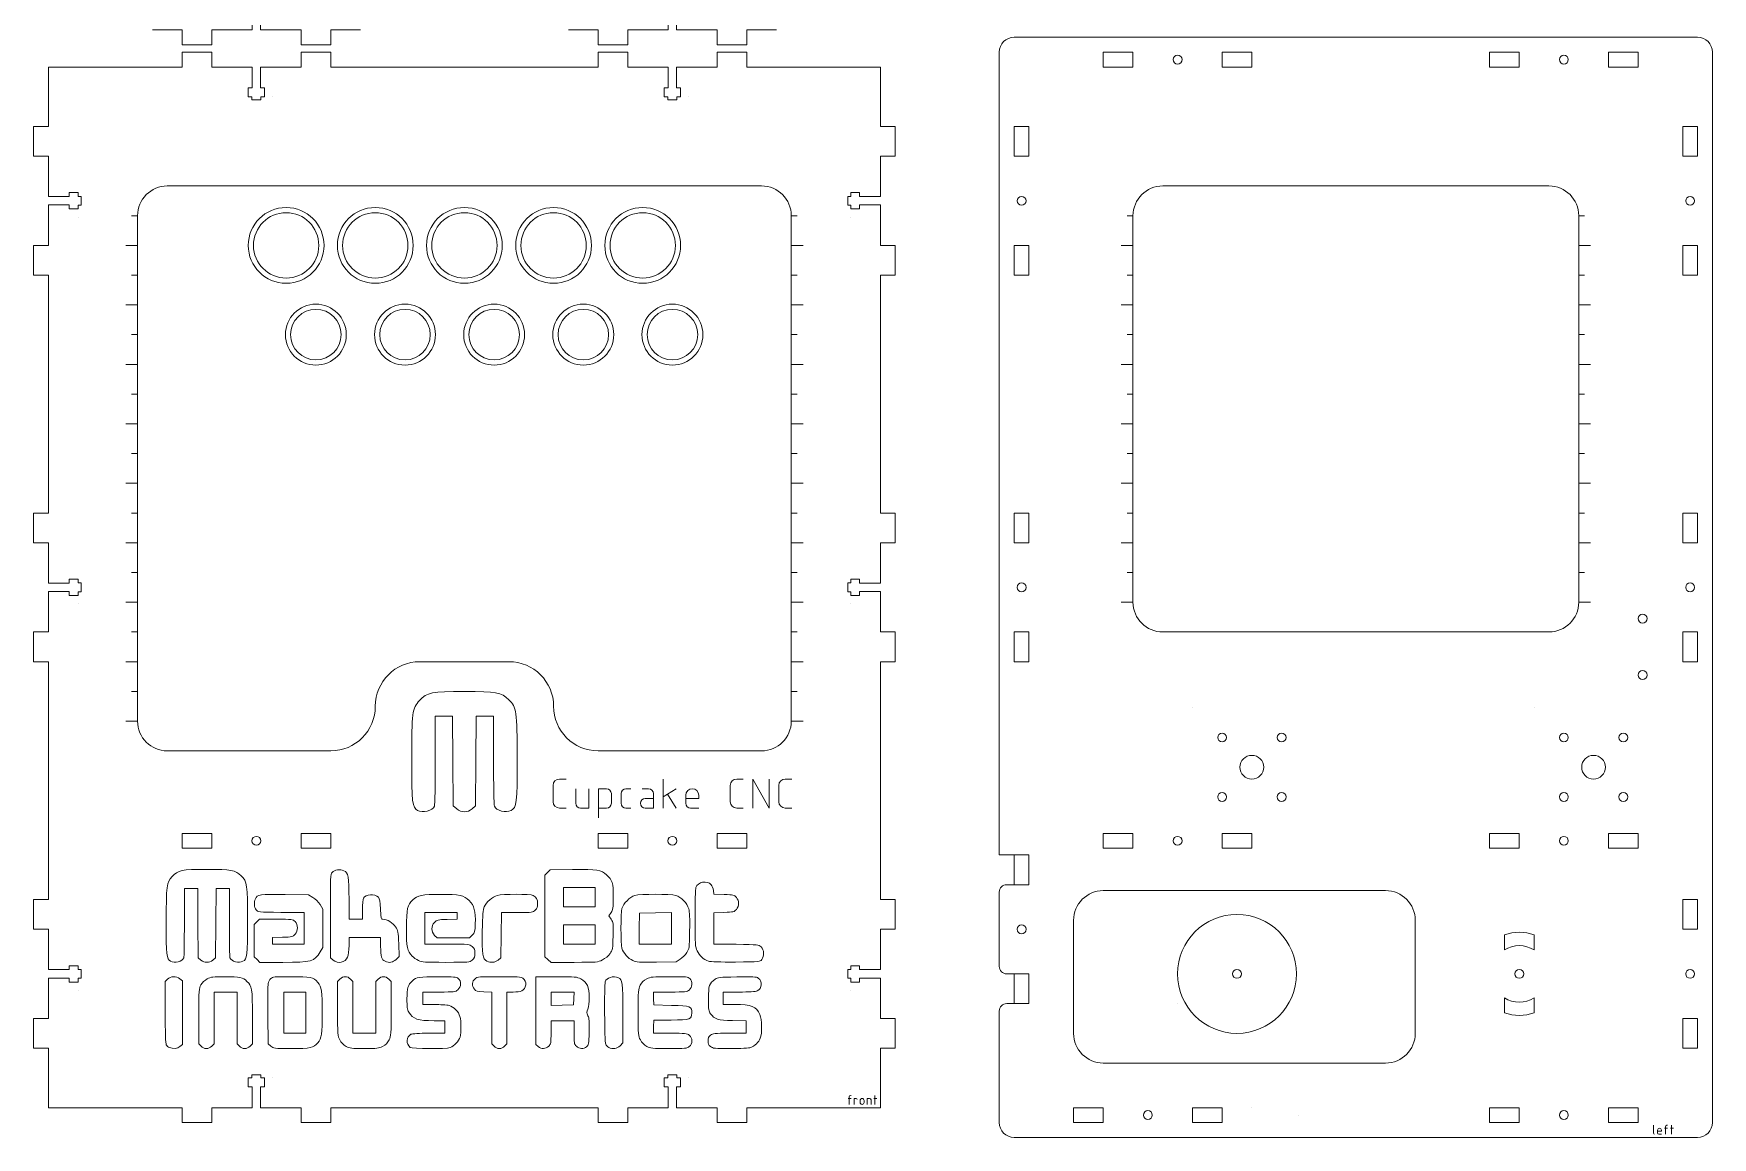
# Model space of a CAD drawing. Header units: millimetres. Extents: x -2445 to -1293, y -1870 to -500.
# Drawn here: x -2145 to -1580, y -1485 to -1114 of the extents above; entities that cross this region are included whole.
import ezdxf

# ---------------------------------------------------------------- set-up
doc = ezdxf.new("R2010")
doc.units = ezdxf.units.MM
doc.layers.get('0').update_dxf_attribs({"linetype": 'CONTINUOUS', "lineweight": 0, "true_color": 0x000000})
doc.layers.add('Drawings', color=4, linetype='CONTINUOUS', lineweight=0, true_color=0x00ffff)

# ---------------------------------------------------------------- blocks, each defined once
blk = doc.blocks.new('slot')
for p, q in [((5, 5), (15, 5)), ((5, 5), (5, 0)), ((5, 0), (15, 0)), ((15, 0), (15, 5)), ((45, 5), (45, 0)), ((45, 5), (55, 5)), ((55, 0), (55, 5)), ((45, 0), (55, 0))]:
    blk.add_line(p, q)
blk.add_circle((30, 2.5), 1.5)
blk = doc.blocks.new('tgrips')
for p, q in [((0, 0), (10, 0)), ((10, 5), (20, 5)), ((10, 0), (10, 5)), ((20, 5), (20, 0)), ((20, 0), (33.58, 0)), ((33.58, 0), (33.58, -7)), ((36.4, -7), (36.4, 0)), ((36.4, 0), (50, 0)), ((50, 5), (60, 5)), ((50, 0), (50, 5)), ((60, 5), (60, 0)), ((60, 0), (70, 0)), ((70, 0), (70, 0)), ((32.25, -7), (32.25, -10)), ((33.58, -7), (32.25, -7)), ((32.25, -10), (33.5, -10)), ((33.5, -10), (33.5, -11)), ((33.5, -11), (36.5, -11)), ((37.75, -7), (36.4, -7)), ((36.5, -10), (37.75, -10)), ((36.5, -11), (36.5, -10)), ((37.75, -7), (37.75, -10)), ((40.5, -10), (40.5, -10))]:
    blk.add_line(p, q)
blk = doc.blocks.new('m8 holes')
blk.add_line((-20, 20), (-20, 20))
for centre, radius in [((-10, 10), 1.5), ((10, 10), 1.5), ((0, 0), 4), ((-10, -10), 1.5), ((10, -10), 1.5)]:
    blk.add_circle(centre, radius)

msp = doc.modelspace()

# ---------------------------------------------------------------- linework, layer by layer
for p, q in [((-1585, -1115), (-1815, -1115)), ((-1820, -1120), (-1820, -1390)), ((-1580, -1480), (-1580, -1120)), ((-2140, -1125), (-2140, -1135)), ((-2105, -1125), (-2140, -1125)), ((-2035, -1125), (-1965, -1125)), ((-1895, -1125), (-1892.75, -1125)), ((-1892.75, -1125), (-1860, -1125)), ((-1860, -1125), (-1860, -1135)), ((-1735, -1125), (-1735, -1125)), ((-2100, -1165), (-1900, -1165)), ((-1765, -1165), (-1635, -1165)), ((-2110, -1345), (-2110, -1175)), ((-1890, -1175), (-1890, -1345)), ((-1775, -1305), (-1775, -1175)), ((-1625, -1175), (-1625, -1305)), ((-2140, -1205), (-2140, -1265)), ((-1860, -1205), (-1860, -1265)), ((-1765, -1315), (-1635, -1315)), ((-2015, -1325), (-1985, -1325)), ((-2140, -1335), (-2140, -1395)), ((-1860, -1335), (-1860, -1335)), ((-1860, -1395), (-1860, -1335)), ((-2030, -1340), (-2030, -1340)), ((-1970, -1340), (-1970, -1340)), ((-2100, -1355), (-2045, -1355)), ((-1955, -1355), (-1900, -1355)), ((-1815, -1390), (-1820, -1390)), ((-1815, -1400), (-1817.5, -1400)), ((-1820, -1402.5), (-1820, -1427.5)), ((-1690, -1402), (-1785, -1402)), ((-1795, -1412), (-1795, -1450)), ((-1680, -1450), (-1680, -1412)), ((-1650, -1416.92), (-1650, -1421.92)), ((-1640, -1416.92), (-1640, -1421.92)), ((-1815, -1430), (-1817.5, -1430)), ((-1815, -1440), (-1817.5, -1440)), ((-1760, -1440), (-1760, -1440)), ((-1650, -1438.08), (-1650, -1443.08)), ((-1640, -1438.08), (-1640, -1443.08)), ((-1820, -1442.5), (-1820, -1480)), ((-1785, -1460), (-1690, -1460)), ((-2140, -1465), (-2140, -1475)), ((-1860, -1465), (-1860, -1475)), ((-2105, -1475), (-2140, -1475)), ((-1965, -1475), (-2035, -1475)), ((-1860, -1475), (-1895, -1475)), ((-1735, -1475), (-1735, -1475)), ((-1719.37, -1477.48), (-1719.37, -1477.48)), ((-1585, -1485), (-1815, -1485))]:
    msp.add_line(p, q)
at = {"lineweight": 5}
for p, q in [((-2006.9, -1343.35), (-2009.81, -1343.35)), ((-2009.81, -1343.35), (-2009.81, -1358.14)), ((-2004, -1343.35), (-2006.9, -1343.35)), ((-2003.88, -1358.42), (-2004, -1343.35)), ((-1996, -1343.35), (-1996.12, -1358.42)), ((-1993.09, -1343.35), (-1996, -1343.35)), ((-1990.19, -1343.35), (-1993.09, -1343.35)), ((-1990.19, -1358.14), (-1990.19, -1343.35)), ((-2003.76, -1373.49), (-2003.88, -1358.42)), ((-1996.12, -1358.42), (-1996.24, -1373.49)), ((-2015.8, -1375.03), (-2015.8, -1375.03)), ((-2002.59, -1374.49), (-2003.76, -1373.49)), ((-1996.24, -1373.49), (-1997.41, -1374.49))]:
    msp.add_line(p, q, dxfattribs=at)
for centre, radius in [((-2060, -1185), 12.75), ((-2060, -1185), 11), ((-2030, -1185), 12.75), ((-2030, -1185), 11), ((-2000, -1185), 12.75), ((-2000, -1185), 11), ((-1970, -1185), 12.75), ((-1970, -1185), 11), ((-1940, -1185), 12.75), ((-1940, -1185), 11), ((-2050, -1215), 10.25), ((-2050, -1215), 8.5), ((-2020, -1215), 10.25), ((-2020, -1215), 8.5), ((-1990, -1215), 10.25), ((-1990, -1215), 8.5), ((-1960, -1215), 10.25), ((-1960, -1215), 8.5), ((-1930, -1215), 10.25), ((-1930, -1215), 8.5), ((-1603.5, -1310.5), 1.5), ((-1603.5, -1329.5), 1.5), ((-1740, -1430), 20), ((-1740, -1430), 1.5), ((-1645, -1430), 1.5)]:
    msp.add_circle(centre, radius)
for centre, radius, start, end in [((-1815, -1120), 5, 90, 180), ((-1585, -1120), 5, 0, 90), ((-2100, -1175), 10, 90, 180), ((-1900, -1175), 10, 0, 90), ((-1765, -1175), 10, 90, 180), ((-1635, -1175), 10, 0, 90), ((-1765, -1305), 10, 180, 270), ((-1635, -1305), 10, 270, 0), ((-2015, -1340), 15, 90, 180), ((-1985, -1340), 15, 0, 90), ((-2045, -1340), 15, 270, 0), ((-1955, -1340), 15, 180, 270), ((-2100, -1345), 10, 180, 270), ((-1900, -1345), 10, 270, 0), ((-1817.5, -1402.5), 2.5, 90, 180), ((-1785, -1412), 10, 90, 180), ((-1690, -1412), 10, 0, 90), ((-1645, -1430), 14, 69.0752, 110.9248), ((-1645, -1430), 9.5, 58.2431, 121.7569), ((-1817.5, -1427.5), 2.5, 180, 270), ((-1817.5, -1442.5), 2.5, 90, 180), ((-1645, -1430), 9.5, 238.2431, 301.7569), ((-1645, -1430), 14, 249.0752, 290.9248), ((-1785, -1450), 10, 180, 270), ((-1690, -1450), 10, 270, 0), ((-1815, -1480), 5, 180, 270), ((-1585, -1480), 5, 270, 0)]:
    msp.add_arc(centre, radius, start, end)
for points in [[(-2017.74, -1358), (-2017.74, -1342.03), (-2017.57, -1340.71), (-2015.14, -1338.07)], [(-2015.14, -1338.07), (-2012.59, -1335.31), (-2011.06, -1335), (-1999.99, -1335)], [(-1999.99, -1335), (-1989.31, -1335), (-1987.63, -1335.31), (-1985.1, -1337.79)], [(-1985.1, -1337.79), (-1982.41, -1340.42), (-1982.25, -1341.5), (-1982.25, -1357.64)], [(-2015.8, -1375.03), (-2017.57, -1374), (-2017.74, -1372.51), (-2017.74, -1358)], [(-2009.81, -1358.14), (-2009.81, -1366.27), (-2009.93, -1373.23), (-2010.07, -1373.6)], [(-1989.93, -1373.6), (-1990.07, -1373.23), (-1990.19, -1366.27), (-1990.19, -1358.14)], [(-1982.25, -1357.64), (-1982.25, -1372.66), (-1982.42, -1374.05), (-1984.28, -1375.05)], [(-2010.07, -1373.6), (-2010.66, -1375.14), (-2014.12, -1376), (-2015.8, -1375.03)], [(-1997.41, -1374.49), (-1998.96, -1375.82), (-2001.04, -1375.82), (-2002.59, -1374.49)], [(-1984.28, -1375.05), (-1986.03, -1375.99), (-1989.34, -1375.14), (-1989.93, -1373.6)]]:
    msp.add_open_spline(points, degree=3, dxfattribs=at)
at = {"layer": 'Drawings'}
for p, q in [((-2110, -1175), (-2112, -1175)), ((-1888, -1175), (-1890, -1175)), ((-1775, -1175), (-1777, -1175)), ((-1623, -1175), (-1625, -1175)), ((-2110, -1185), (-2114, -1185)), ((-1886, -1185), (-1890, -1185)), ((-1775, -1185), (-1779, -1185)), ((-1621, -1185), (-1625, -1185)), ((-2110, -1195), (-2112, -1195)), ((-1888, -1195), (-1890, -1195)), ((-1775, -1195), (-1777, -1195)), ((-1623, -1195), (-1625, -1195)), ((-2110, -1205), (-2114, -1205)), ((-1886, -1205), (-1890, -1205)), ((-1775, -1205), (-1779, -1205)), ((-1621, -1205), (-1625, -1205)), ((-2110, -1215), (-2112, -1215)), ((-1888, -1215), (-1890, -1215)), ((-1775, -1215), (-1777, -1215)), ((-1623, -1215), (-1625, -1215)), ((-2110, -1225), (-2114, -1225)), ((-1886, -1225), (-1890, -1225)), ((-1775, -1225), (-1779, -1225)), ((-1621, -1225), (-1625, -1225)), ((-2110, -1235), (-2112, -1235)), ((-1888, -1235), (-1890, -1235)), ((-1775, -1235), (-1777, -1235)), ((-1623, -1235), (-1625, -1235)), ((-2110, -1245), (-2114, -1245)), ((-1886, -1245), (-1890, -1245)), ((-1775, -1245), (-1779, -1245)), ((-1621, -1245), (-1625, -1245)), ((-2110, -1255), (-2112, -1255)), ((-1888, -1255), (-1890, -1255)), ((-1775, -1255), (-1777, -1255)), ((-1623, -1255), (-1625, -1255)), ((-2110, -1265), (-2114, -1265)), ((-1886, -1265), (-1890, -1265)), ((-1775, -1265), (-1779, -1265)), ((-1621, -1265), (-1625, -1265)), ((-2110, -1275), (-2112, -1275)), ((-1888, -1275), (-1890, -1275)), ((-1775, -1275), (-1777, -1275)), ((-1623, -1275), (-1625, -1275)), ((-2110, -1285), (-2114, -1285)), ((-1886, -1285), (-1890, -1285)), ((-1775, -1285), (-1779, -1285)), ((-1621, -1285), (-1625, -1285)), ((-2110, -1295), (-2112, -1295)), ((-1888, -1295), (-1890, -1295)), ((-1775, -1295), (-1777, -1295)), ((-1623, -1295), (-1625, -1295)), ((-2110, -1305), (-2114, -1305)), ((-1886, -1305), (-1890, -1305)), ((-1775, -1305), (-1779, -1305)), ((-1621, -1305), (-1625, -1305)), ((-2110, -1315), (-2112, -1315)), ((-1888, -1315), (-1890, -1315)), ((-2110, -1325), (-2114, -1325)), ((-1886, -1325), (-1890, -1325)), ((-2110, -1335), (-2112, -1335)), ((-1888, -1335), (-1890, -1335)), ((-2110, -1345), (-2114, -1345)), ((-1886, -1345), (-1890, -1345)), ((-1870.84, -1471.91), (-1869.84, -1471.91)), ((-1870.5, -1473.91), (-1870.5, -1471.41)), ((-1870, -1470.91), (-1869.84, -1470.91)), ((-1868.84, -1473.91), (-1868.84, -1471.91)), ((-1868.84, -1471.91), (-1868.17, -1471.91)), ((-1866.84, -1472.57), (-1866.84, -1473.24)), ((-1865.5, -1473.24), (-1865.5, -1472.57)), ((-1864.5, -1473.91), (-1864.5, -1471.91)), ((-1864.5, -1471.91), (-1863.67, -1471.91)), ((-1863.17, -1472.41), (-1863.17, -1473.91)), ((-1862.17, -1471.91), (-1861.17, -1471.91)), ((-1861.84, -1470.91), (-1861.84, -1473.91)), ((-1599.81, -1480.91), (-1599.81, -1483.58)), ((-1598.48, -1482.58), (-1598.48, -1483.41)), ((-1598.48, -1482.91), (-1597.15, -1482.91)), ((-1597.98, -1483.91), (-1597.15, -1483.91)), ((-1597.15, -1482.91), (-1597.15, -1482.58)), ((-1596.15, -1481.91), (-1595.15, -1481.91)), ((-1595.81, -1483.91), (-1595.81, -1481.41)), ((-1595.31, -1480.91), (-1595.15, -1480.91)), ((-1594.15, -1481.91), (-1593.15, -1481.91)), ((-1593.81, -1480.91), (-1593.81, -1483.91))]:
    msp.add_line(p, q, dxfattribs=at)
at = {"layer": 'Drawings', "color": 4, "true_color": 0x00ffff}
for p, q in [((-1970.15, -1366.64), (-1970.15, -1372.09)), ((-1965.8, -1364.47), (-1967.98, -1364.47)), ((-1933.13, -1364.47), (-1933.13, -1374.27)), ((-1910.54, -1366.64), (-1910.54, -1372.09)), ((-1906.18, -1364.47), (-1908.36, -1364.47)), ((-1902.91, -1374.27), (-1902.91, -1364.47)), ((-1902.91, -1364.47), (-1897.47, -1374.27)), ((-1897.47, -1374.27), (-1897.47, -1364.47)), ((-1894.2, -1366.64), (-1894.2, -1372.09)), ((-1889.85, -1364.47), (-1892.03, -1364.47)), ((-1962.53, -1367.73), (-1962.53, -1372.63)), ((-1958.18, -1374.27), (-1958.18, -1367.73)), ((-1952.19, -1367.73), (-1954.91, -1367.73)), ((-1954.91, -1367.73), (-1954.91, -1377.53)), ((-1950.55, -1372.63), (-1950.55, -1369.37)), ((-1947.29, -1369.37), (-1947.29, -1372.63)), ((-1944.02, -1367.73), (-1945.65, -1367.73)), ((-1940.21, -1367.73), (-1938.03, -1367.73)), ((-1939.12, -1371), (-1936.4, -1371)), ((-1936.4, -1369.37), (-1936.4, -1374.27)), ((-1933.13, -1370.46), (-1928.78, -1367.73)), ((-1931.69, -1369.56), (-1928.78, -1374.27)), ((-1925.51, -1369.91), (-1925.51, -1372.63)), ((-1925.51, -1371), (-1921.15, -1371)), ((-1921.15, -1371), (-1921.15, -1369.91)), ((-1967.98, -1374.27), (-1965.8, -1374.27)), ((-1960.9, -1374.27), (-1958.18, -1374.27)), ((-1954.91, -1374.27), (-1952.19, -1374.27)), ((-1945.65, -1374.27), (-1944.02, -1374.27)), ((-1936.4, -1374.27), (-1939.12, -1374.27)), ((-1923.88, -1374.27), (-1921.15, -1374.27)), ((-1908.36, -1374.27), (-1906.18, -1374.27)), ((-1892.03, -1374.27), (-1889.85, -1374.27))]:
    msp.add_line(p, q, dxfattribs=at)
at = {"layer": 'Drawings', "color": 4, "lineweight": 5, "true_color": 0x00ffff}
for p, q in [((-1972.06, -1395.93), (-1971.17, -1395.03)), ((-1971.17, -1395.03), (-1963.62, -1394.94)), ((-1972.95, -1396.82), (-1972.06, -1395.93)), ((-1972.95, -1410.53), (-1972.95, -1396.82)), ((-1961.35, -1400.99), (-1966.67, -1400.99)), ((-1966.67, -1400.99), (-1966.67, -1404.21)), ((-1956.04, -1400.99), (-1961.35, -1400.99)), ((-1956.04, -1404.21), (-1956.04, -1400.99)), ((-2092, -1401.32), (-2094.25, -1401.32)), ((-2094.25, -1401.32), (-2094.25, -1412.73)), ((-2089.76, -1401.32), (-2092, -1401.32)), ((-2089.67, -1412.94), (-2089.76, -1401.32)), ((-2083.59, -1401.32), (-2083.68, -1412.94)), ((-2081.35, -1401.32), (-2083.59, -1401.32)), ((-2079.1, -1401.32), (-2081.35, -1401.32)), ((-2079.1, -1412.73), (-2079.1, -1401.32)), ((-2060.38, -1403.31), (-2052.53, -1403.41)), ((-2052.53, -1403.41), (-2051, -1404.3)), ((-2048.59, -1406.72), (-2047.69, -1408.24)), ((-2038.84, -1404.94), (-2038.83, -1411.62)), ((-1966.67, -1404.21), (-1966.67, -1407.44)), ((-1956.04, -1407.44), (-1956.04, -1404.21)), ((-1956.04, -1404.21), (-1956.04, -1404.21)), ((-1916.18, -1401.91), (-1916.01, -1403.19)), ((-1916.01, -1403.19), (-1912.64, -1403.3)), ((-2069.86, -1412.53), (-2069, -1411.62)), ((-2069, -1411.62), (-2063.4, -1411.62)), ((-2053.98, -1409.4), (-2061.74, -1409.31)), ((-2053.98, -1414.7), (-2053.98, -1409.4)), ((-2047.69, -1408.24), (-2047.69, -1414.69)), ((-2045.12, -1424.57), (-2045.12, -1410.56)), ((-2038.83, -1411.62), (-2036.58, -1411.62)), ((-2036.58, -1411.62), (-2034.32, -1411.62)), ((-2034.32, -1411.62), (-2034.32, -1408.38)), ((-2007.91, -1409.37), (-2013.38, -1409.37)), ((-2013.38, -1409.37), (-2013.38, -1414.69)), ((-2002.43, -1409.37), (-2007.91, -1409.37)), ((-2005.81, -1411.68), (-2002.43, -1411.57)), ((-2002.43, -1410.47), (-2002.43, -1409.37)), ((-2002.43, -1411.57), (-2002.43, -1410.47)), ((-1987.58, -1409.37), (-1987.67, -1416.97)), ((-1982.26, -1409.37), (-1987.58, -1409.37)), ((-1972.95, -1424.24), (-1972.95, -1410.53)), ((-1966.67, -1407.44), (-1961.35, -1407.44)), ((-1961.35, -1407.44), (-1956.04, -1407.44)), ((-1950.65, -1409.4), (-1951.39, -1410.5)), ((-1951.39, -1410.5), (-1950.63, -1411.62)), ((-1941.06, -1409.53), (-1941.14, -1414.77)), ((-1935.66, -1409.44), (-1941.06, -1409.53)), ((-1930.26, -1409.35), (-1935.66, -1409.44)), ((-1930.26, -1414.68), (-1930.26, -1409.35)), ((-1912.68, -1409.32), (-1916.09, -1409.43)), ((-1916.09, -1409.43), (-1916.09, -1414.7)), ((-2089.58, -1424.57), (-2089.67, -1412.94)), ((-2083.68, -1412.94), (-2083.78, -1424.57)), ((-2070.73, -1413.43), (-2069.86, -1412.53)), ((-2070.73, -1418.84), (-2070.73, -1413.43)), ((-2061.2, -1417.69), (-2064.61, -1417.8)), ((-2064.61, -1417.8), (-2064.61, -1418.9)), ((-2053.98, -1420), (-2053.98, -1414.7)), ((-2047.69, -1414.69), (-2047.69, -1421.13)), ((-2033.52, -1417.75), (-2038.83, -1417.75)), ((-2038.83, -1417.75), (-2038.83, -1420.49)), ((-2028.2, -1417.75), (-2033.52, -1417.75)), ((-2028.2, -1420.79), (-2028.2, -1417.75)), ((-2013.38, -1414.69), (-2013.38, -1420)), ((-2009.18, -1417.91), (-2010.03, -1417.05)), ((-2003.72, -1417.91), (-2009.18, -1417.91)), ((-1998.26, -1417.91), (-2003.72, -1417.91)), ((-1997.36, -1417.01), (-1998.26, -1417.91)), ((-1987.67, -1416.97), (-1987.77, -1424.57)), ((-1961.35, -1413.56), (-1966.67, -1413.56)), ((-1966.67, -1413.56), (-1966.67, -1416.78)), ((-1966.67, -1416.78), (-1966.67, -1420)), ((-1956.04, -1413.56), (-1961.35, -1413.56)), ((-1956.04, -1416.78), (-1956.04, -1413.56)), ((-1956.04, -1420), (-1956.04, -1416.78)), ((-1956.04, -1416.78), (-1956.04, -1416.78)), ((-1941.14, -1414.77), (-1941.23, -1420)), ((-1930.26, -1420), (-1930.26, -1414.68)), ((-1930.26, -1414.68), (-1930.26, -1414.68)), ((-1916.09, -1414.7), (-1916.09, -1419.97)), ((-2070.73, -1424.24), (-2070.73, -1418.84)), ((-2064.61, -1418.9), (-2064.61, -1420)), ((-2064.61, -1420), (-2059.29, -1420)), ((-2059.29, -1420), (-2053.98, -1420)), ((-2047.69, -1421.13), (-2048.58, -1422.64)), ((-2022.13, -1419.89), (-2022.02, -1424.18)), ((-2013.38, -1420), (-2005.83, -1420)), ((-1966.67, -1420), (-1961.35, -1420)), ((-1961.35, -1420), (-1956.04, -1420)), ((-1941.23, -1420), (-1935.75, -1420)), ((-1935.75, -1420), (-1930.26, -1420)), ((-1916.09, -1419.97), (-1908.54, -1420.06)), ((-2098.87, -1425.76), (-2098.87, -1425.76)), ((-2088.67, -1425.34), (-2089.58, -1424.57)), ((-2083.78, -1424.57), (-2084.68, -1425.34)), ((-2069.79, -1425.18), (-2070.73, -1424.24)), ((-2068.85, -1426.12), (-2069.79, -1425.18)), ((-2069.79, -1425.18), (-2069.79, -1425.18)), ((-2061.14, -1426.12), (-2068.85, -1426.12)), ((-2044.21, -1425.34), (-2045.12, -1424.57)), ((-2044.21, -1425.34), (-2044.21, -1425.34)), ((-2022.02, -1424.18), (-2022.99, -1425.15)), ((-2015.48, -1425.51), (-2015.48, -1425.51)), ((-1992.44, -1425.71), (-1992.44, -1425.71)), ((-1987.77, -1424.57), (-1988.67, -1425.35)), ((-1971.9, -1425.18), (-1972.95, -1424.24)), ((-1970.85, -1426.12), (-1971.9, -1425.18)), ((-1971.9, -1425.18), (-1971.9, -1425.18)), ((-1963.02, -1426.12), (-1970.85, -1426.12)), ((-1943.31, -1425.53), (-1943.31, -1425.53)), ((-1928.76, -1425.96), (-1935.39, -1426.05)), ((-1927.42, -1425.07), (-1928.76, -1425.96)), ((-1917.86, -1425.74), (-1917.86, -1425.74)), ((-2100.69, -1432.54), (-2099.9, -1431.75)), ((-2100.69, -1442.88), (-2100.69, -1432.54)), ((-2095.74, -1431.62), (-2094.89, -1432.29)), ((-2094.89, -1432.29), (-2094.89, -1443.04)), ((-2042.7, -1432.54), (-2041.91, -1431.75)), ((-2042.7, -1441.68), (-2042.7, -1432.54)), ((-2038.34, -1431.75), (-2037.55, -1432.54)), ((-2037.55, -1432.54), (-2037.55, -1441.25)), ((-2029.81, -1432.54), (-2029.02, -1431.75)), ((-2029.81, -1441.25), (-2029.81, -1432.54)), ((-2025.45, -1431.75), (-2024.66, -1432.54)), ((-2024.66, -1432.54), (-2024.66, -1441.66)), ((-1976.01, -1442.37), (-1976.01, -1430.95)), ((-1976.01, -1430.95), (-1969.14, -1430.95)), ((-2080.39, -1436.11), (-2084.26, -1436.11)), ((-2084.26, -1436.11), (-2084.26, -1444.82)), ((-2076.53, -1436.11), (-2080.39, -1436.11)), ((-2076.53, -1444.82), (-2076.53, -1436.11)), ((-2057.04, -1436.11), (-2060.74, -1436.11)), ((-2060.74, -1436.11), (-2060.74, -1443.04)), ((-2053.33, -1436.11), (-2057.04, -1436.11)), ((-2053.33, -1443.04), (-2053.33, -1436.11)), ((-2008.57, -1436.11), (-2014.03, -1436.11)), ((-2014.03, -1436.11), (-2014.03, -1438.2)), ((-2014.03, -1438.2), (-2014.03, -1440.3)), ((-2014.03, -1440.3), (-2010.24, -1440.3)), ((-1990.83, -1436.18), (-1993.44, -1436.06)), ((-1990.83, -1444.86), (-1990.83, -1436.18)), ((-1983.6, -1436.11), (-1985.68, -1436.11)), ((-1985.68, -1436.11), (-1985.68, -1444.82)), ((-1966.98, -1436.11), (-1970.86, -1436.11)), ((-1970.86, -1436.11), (-1970.86, -1438.37)), ((-1970.86, -1438.37), (-1970.86, -1440.64)), ((-1970.86, -1440.64), (-1967.07, -1440.55)), ((-1967.07, -1440.55), (-1963.29, -1440.46)), ((-1963.1, -1436.11), (-1966.98, -1436.11)), ((-1963.29, -1440.46), (-1963.19, -1438.28)), ((-1963.19, -1438.28), (-1963.1, -1436.11)), ((-1963.19, -1438.28), (-1963.19, -1438.28)), ((-1930.8, -1436.11), (-1936.41, -1436.11)), ((-1936.41, -1436.11), (-1936.32, -1438.28)), ((-1936.32, -1438.28), (-1936.22, -1440.46)), ((-1936.22, -1440.46), (-1930.32, -1440.62)), ((-1907.57, -1436.11), (-1912.87, -1436.11)), ((-1912.87, -1436.11), (-1912.87, -1438.2)), ((-1912.87, -1438.2), (-1912.87, -1440.3)), ((-1912.87, -1440.3), (-1908.92, -1440.31)), ((-2094.89, -1443.04), (-2094.89, -1453.78)), ((-2089.41, -1453.54), (-2089.41, -1444.26)), ((-2084.26, -1444.82), (-2084.26, -1453.54)), ((-2076.53, -1453.54), (-2076.53, -1444.82)), ((-2071.37, -1444.49), (-2071.37, -1453.54)), ((-2066.06, -1453.56), (-2066.16, -1443.95)), ((-2060.74, -1443.04), (-2060.74, -1449.96)), ((-2053.33, -1449.96), (-2053.33, -1443.04)), ((-2053.33, -1443.04), (-2053.33, -1443.04)), ((-2037.55, -1441.25), (-2037.55, -1449.96)), ((-2029.81, -1449.96), (-2029.81, -1441.25)), ((-2006.62, -1445.77), (-2010.24, -1445.77)), ((-2006.62, -1447.87), (-2006.62, -1445.77)), ((-1990.83, -1453.54), (-1990.83, -1444.86)), ((-1985.68, -1444.82), (-1985.68, -1453.54)), ((-1976.01, -1453.78), (-1976.01, -1442.37)), ((-1966.99, -1445.77), (-1970.86, -1445.77)), ((-1970.86, -1445.77), (-1970.86, -1449.65)), ((-1963.12, -1445.77), (-1966.99, -1445.77)), ((-1963.12, -1449.65), (-1963.12, -1445.77)), ((-1946.69, -1443.24), (-1946.69, -1453.23)), ((-1936.22, -1445.61), (-1936.32, -1447.79)), ((-1930.44, -1445.53), (-1936.22, -1445.61)), ((-1905.13, -1445.85), (-1909.73, -1445.73)), ((-1905.13, -1447.9), (-1905.13, -1445.85)), ((-2060.74, -1449.96), (-2057.04, -1449.96)), ((-2057.04, -1449.96), (-2053.33, -1449.96)), ((-2037.55, -1449.96), (-2033.68, -1449.96)), ((-2033.68, -1449.96), (-2029.81, -1449.96)), ((-2011.92, -1449.96), (-2006.62, -1449.96)), ((-2006.62, -1449.96), (-2006.62, -1447.87)), ((-1936.32, -1447.79), (-1936.41, -1449.96)), ((-1936.41, -1449.96), (-1930.8, -1449.96)), ((-1910.73, -1449.96), (-1905.13, -1449.96)), ((-1905.13, -1449.96), (-1905.13, -1447.9)), ((-2099.3, -1454.79), (-2099.3, -1454.79)), ((-2094.89, -1453.78), (-2095.74, -1454.45)), ((-2088.62, -1454.33), (-2089.41, -1453.54)), ((-2088.62, -1454.33), (-2088.62, -1454.33)), ((-2084.26, -1453.54), (-2085.05, -1454.33)), ((-2075.74, -1454.33), (-2076.53, -1453.54)), ((-2071.37, -1453.54), (-2072.16, -1454.33)), ((-2065.15, -1454.34), (-2066.06, -1453.56)), ((-2065.15, -1454.34), (-2065.15, -1454.34)), ((-2039.81, -1454.38), (-2039.81, -1454.38)), ((-2018.3, -1454.71), (-2018.3, -1454.71)), ((-1990.04, -1454.33), (-1990.83, -1453.54)), ((-1990.04, -1454.33), (-1990.04, -1454.33)), ((-1985.68, -1453.54), (-1986.47, -1454.33)), ((-1975.16, -1454.45), (-1976.01, -1453.78)), ((-1975.16, -1454.45), (-1975.16, -1454.45)), ((-1951.41, -1454.74), (-1951.41, -1454.74)), ((-1946.69, -1453.23), (-1947.64, -1454.18)), ((-1938.65, -1454.38), (-1938.65, -1454.38)), ((-1917.17, -1454.45), (-1917.17, -1454.45))]:
    msp.add_line(p, q, dxfattribs=at)
at = {"layer": 'Drawings', "color": 4, "true_color": 0x00ffff}
for centre, radius, start, end in [((-1967.98, -1366.64), 2.18, 90, 180), ((-1908.36, -1366.64), 2.18, 90, 180), ((-1892.03, -1366.64), 2.18, 90, 180), ((-1967.98, -1372.09), 2.18, 180, 270), ((-1960.9, -1372.63), 1.63, 180, 270), ((-1952.19, -1369.37), 1.63, 0, 90), ((-1952.19, -1372.63), 1.63, 270, 0), ((-1945.65, -1369.37), 1.63, 90, 180), ((-1945.65, -1372.63), 1.63, 180, 270), ((-1939.12, -1372.63), 1.63, 90, 270), ((-1938.03, -1369.37), 1.63, 0, 90), ((-1923.33, -1369.91), 2.18, 0, 180), ((-1923.88, -1372.63), 1.63, 180, 270), ((-1908.36, -1372.09), 2.18, 180, 270), ((-1892.03, -1372.09), 2.18, 180, 270)]:
    msp.add_arc(centre, radius, start, end, dxfattribs=at)
at = {"layer": 'Drawings'}
for centre, radius, start, end in [((-1870, -1471.41), 0.5, 90, 180), ((-1868.17, -1472.24), 0.333, 0, 90), ((-1866.17, -1472.57), 0.667, 0, 180), ((-1866.17, -1473.24), 0.667, 180, 0), ((-1863.67, -1472.41), 0.5, 0, 90), ((-1599.48, -1483.58), 0.333, 180, 270), ((-1597.81, -1482.58), 0.667, 0, 180), ((-1597.98, -1483.41), 0.5, 180, 270), ((-1595.31, -1481.41), 0.5, 90, 180)]:
    msp.add_arc(centre, radius, start, end, dxfattribs=at)
at = {"layer": 'Drawings', "color": 4, "lineweight": 5, "true_color": 0x00ffff}
for points in [[(-2098.36, -1397.24), (-2096.39, -1395.11), (-2095.21, -1394.87), (-2086.67, -1394.87)], [(-2086.67, -1394.87), (-2078.43, -1394.87), (-2077.13, -1395.11), (-2075.18, -1397.02)], [(-2044.51, -1395.88), (-2043.65, -1394.93), (-2041.91, -1394.67), (-2040.59, -1395.3)], [(-2040.59, -1395.3), (-2039.05, -1396.03), (-2038.84, -1397.2), (-2038.84, -1404.94)], [(-1963.62, -1394.94), (-1955.13, -1394.83), (-1954.04, -1394.99), (-1952.19, -1396.67)], [(-2100.37, -1412.62), (-2100.37, -1400.3), (-2100.23, -1399.28), (-2098.36, -1397.24)], [(-2075.18, -1397.02), (-2073.1, -1399.05), (-2072.98, -1399.89), (-2072.98, -1412.34)], [(-2045.12, -1410.56), (-2045.12, -1397.28), (-2045.08, -1396.52), (-2044.51, -1395.88)], [(-1952.19, -1396.67), (-1950.19, -1398.47), (-1949.92, -1399.38), (-1949.92, -1404.14)], [(-1922.37, -1411.3), (-1922.37, -1406.08), (-1922.26, -1401.4), (-1922.12, -1400.9)], [(-1922.12, -1400.9), (-1921.61, -1399.08), (-1918.27, -1398.5), (-1916.91, -1400.01)], [(-1916.91, -1400.01), (-1916.61, -1400.34), (-1916.28, -1401.2), (-1916.18, -1401.91)], [(-2070.11, -1408.45), (-2070.8, -1407.6), (-2070.91, -1405.94), (-2070.36, -1404.73)], [(-2070.36, -1404.73), (-2069.72, -1403.33), (-2068.81, -1403.2), (-2060.38, -1403.31)], [(-2051, -1404.3), (-2050.02, -1404.88), (-2049.17, -1405.73), (-2048.59, -1406.72)], [(-2034.32, -1408.38), (-2034.32, -1406.6), (-2034.18, -1404.88), (-2034.01, -1404.56)], [(-2034.01, -1404.56), (-2033.24, -1403.11), (-2030.18, -1402.92), (-2028.97, -1404.25)], [(-2028.97, -1404.25), (-2028.48, -1404.8), (-2028.34, -1405.55), (-2028.25, -1408.27)], [(-2019.5, -1414.61), (-2019.49, -1407.94), (-2019.25, -1406.88), (-2017.37, -1405.11)], [(-2017.37, -1405.11), (-2015.71, -1403.56), (-2014.18, -1403.25), (-2008.17, -1403.25)], [(-2008.17, -1403.25), (-2001.52, -1403.25), (-2000.19, -1403.53), (-1998.37, -1405.36)], [(-1998.37, -1405.36), (-1996.69, -1407.04), (-1996.19, -1408.96), (-1996.35, -1413.15)], [(-1993.36, -1407.44), (-1992.69, -1405.93), (-1990.52, -1404.02), (-1989, -1403.59)], [(-1989, -1403.59), (-1987.3, -1403.12), (-1977.78, -1403.14), (-1976.88, -1403.62)], [(-1976.88, -1403.62), (-1975.77, -1404.21), (-1975.39, -1404.91), (-1975.38, -1406.4)], [(-1975.38, -1406.4), (-1975.37, -1407.45), (-1975.56, -1407.98), (-1976.16, -1408.58)], [(-1949.92, -1404.14), (-1949.92, -1407.96), (-1949.98, -1408.41), (-1950.65, -1409.4)], [(-1946.99, -1407.97), (-1946.54, -1406.34), (-1944.33, -1404.15), (-1942.63, -1403.64)], [(-1942.63, -1403.64), (-1940.85, -1403.11), (-1930.64, -1403.11), (-1928.85, -1403.64)], [(-1928.85, -1403.64), (-1927.04, -1404.18), (-1925.02, -1406.27), (-1924.5, -1408.12)], [(-1912.64, -1403.3), (-1909.4, -1403.4), (-1909.23, -1403.45), (-1908.49, -1404.31)], [(-1908.49, -1404.31), (-1908, -1404.88), (-1907.71, -1405.62), (-1907.71, -1406.31)], [(-1907.71, -1406.31), (-1907.71, -1407), (-1908, -1407.73), (-1908.49, -1408.3)], [(-2072.98, -1412.34), (-2072.98, -1423.93), (-2073.11, -1425), (-2074.55, -1425.77)], [(-2061.74, -1409.31), (-2069.45, -1409.21), (-2069.5, -1409.2), (-2070.11, -1408.45)], [(-2063.4, -1411.62), (-2057.9, -1411.62), (-2057.8, -1411.64), (-2057.02, -1412.42)], [(-2057.02, -1412.42), (-2055.94, -1413.5), (-2055.94, -1415.43), (-2057.01, -1416.68)], [(-2028.25, -1408.27), (-2028.15, -1411.46), (-2028.11, -1411.62), (-2027.45, -1411.63)], [(-2027.45, -1411.63), (-2026.05, -1411.65), (-2024.07, -1412.84), (-2023.15, -1414.23)], [(-2010.07, -1412.67), (-2009.23, -1411.84), (-2008.99, -1411.78), (-2005.81, -1411.68)], [(-1993.98, -1415.65), (-1993.89, -1410.14), (-1993.75, -1408.31), (-1993.36, -1407.44)], [(-1976.16, -1408.58), (-1976.93, -1409.35), (-1977.05, -1409.37), (-1982.26, -1409.37)], [(-1950.63, -1411.62), (-1949.91, -1412.7), (-1949.88, -1412.96), (-1949.97, -1417.29)], [(-1947, -1421.38), (-1947.44, -1419.79), (-1947.43, -1409.57), (-1946.99, -1407.97)], [(-1924.5, -1408.12), (-1924.21, -1409.13), (-1924.12, -1411.4), (-1924.2, -1415.54)], [(-1921.68, -1422.29), (-1922.34, -1420.88), (-1922.37, -1420.32), (-1922.37, -1411.3)], [(-1908.49, -1408.3), (-1909.23, -1409.17), (-1909.4, -1409.21), (-1912.68, -1409.32)], [(-2098.87, -1425.76), (-2100.24, -1424.96), (-2100.37, -1423.81), (-2100.37, -1412.62)], [(-2094.25, -1412.73), (-2094.25, -1419), (-2094.34, -1424.37), (-2094.45, -1424.66)], [(-2078.9, -1424.66), (-2079.01, -1424.37), (-2079.1, -1419), (-2079.1, -1412.73)], [(-2057.01, -1416.68), (-2057.75, -1417.55), (-2057.92, -1417.59), (-2061.2, -1417.69)], [(-2023.15, -1414.23), (-2022.29, -1415.53), (-2022.24, -1415.82), (-2022.13, -1419.89)], [(-2017.63, -1423.99), (-2019.31, -1422.21), (-2019.5, -1421.2), (-2019.5, -1414.61)], [(-2010.03, -1417.05), (-2011.26, -1415.83), (-2011.28, -1413.88), (-2010.07, -1412.67)], [(-1996.35, -1413.15), (-1996.46, -1415.89), (-1996.54, -1416.19), (-1997.36, -1417.01)], [(-1992.44, -1425.71), (-1993.88, -1424.98), (-1994.11, -1423.48), (-1993.98, -1415.65)], [(-1949.97, -1417.29), (-1950.07, -1421.68), (-1950.11, -1421.87), (-1951, -1423.16)], [(-1924.2, -1415.54), (-1924.3, -1421.43), (-1924.31, -1421.52), (-1925.19, -1422.84)], [(-2048.58, -1422.64), (-2050.45, -1425.82), (-2051.53, -1426.12), (-2061.14, -1426.12)], [(-2038.83, -1420.49), (-2038.83, -1422.17), (-2039.02, -1423.68), (-2039.3, -1424.36)], [(-2026.7, -1425.76), (-2027.88, -1425.23), (-2028.2, -1424.15), (-2028.2, -1420.79)], [(-2005.83, -1420), (-1998.31, -1420), (-1998.27, -1420), (-1997.37, -1420.78)], [(-1997.37, -1420.78), (-1996.62, -1421.42), (-1996.47, -1421.81), (-1996.47, -1423.06)], [(-1996.47, -1423.06), (-1996.47, -1424.31), (-1996.62, -1424.7), (-1997.37, -1425.34)], [(-1951, -1423.16), (-1951.57, -1423.99), (-1952.54, -1424.8), (-1953.56, -1425.31)], [(-1943.31, -1425.53), (-1944.94, -1424.78), (-1946.56, -1422.96), (-1947, -1421.38)], [(-1925.19, -1422.84), (-1925.68, -1423.58), (-1926.68, -1424.58), (-1927.42, -1425.07)], [(-1917.86, -1425.74), (-1919.51, -1425.15), (-1920.97, -1423.84), (-1921.68, -1422.29)], [(-1908.54, -1420.06), (-1901.06, -1420.16), (-1900.99, -1420.17), (-1900.17, -1420.94)], [(-1900.17, -1420.94), (-1899.12, -1421.93), (-1899.01, -1424.04), (-1899.95, -1425.2)], [(-2094.45, -1424.66), (-2094.9, -1425.85), (-2097.57, -1426.51), (-2098.87, -1425.76)], [(-2084.68, -1425.34), (-2085.88, -1426.37), (-2087.48, -1426.37), (-2088.67, -1425.34)], [(-2074.55, -1425.77), (-2075.9, -1426.5), (-2078.45, -1425.84), (-2078.9, -1424.66)], [(-2039.3, -1424.36), (-2040.08, -1426.22), (-2042.61, -1426.72), (-2044.21, -1425.34)], [(-2022.99, -1425.15), (-2024.04, -1426.2), (-2025.3, -1426.41), (-2026.7, -1425.76)], [(-2015.48, -1425.51), (-2016.19, -1425.18), (-2017.16, -1424.5), (-2017.63, -1423.99)], [(-2006.23, -1426.12), (-2013.29, -1426.11), (-2014.33, -1426.04), (-2015.48, -1425.51)], [(-1997.37, -1425.34), (-1998.28, -1426.12), (-1998.28, -1426.12), (-2006.23, -1426.12)], [(-1988.67, -1425.35), (-1989.68, -1426.21), (-1991.16, -1426.35), (-1992.44, -1425.71)], [(-1953.56, -1425.31), (-1955.18, -1426.11), (-1955.29, -1426.12), (-1963.02, -1426.12)], [(-1935.39, -1426.05), (-1941.29, -1426.12), (-1942.17, -1426.07), (-1943.31, -1425.53)], [(-1908.73, -1426.02), (-1913.89, -1426.06), (-1917.25, -1425.96), (-1917.86, -1425.74)], [(-1899.95, -1425.2), (-1900.57, -1425.96), (-1900.57, -1425.96), (-1908.73, -1426.02)], [(-2099.9, -1431.75), (-2098.88, -1430.73), (-2096.95, -1430.67), (-2095.74, -1431.62)], [(-2089.41, -1444.26), (-2089.4, -1435.26), (-2089.38, -1434.94), (-2088.68, -1433.72)], [(-2088.68, -1433.72), (-2088.24, -1432.93), (-2087.43, -1432.17), (-2086.54, -1431.7)], [(-2086.54, -1431.7), (-2085.25, -1431.02), (-2084.72, -1430.95), (-2080.52, -1430.95)], [(-2080.52, -1430.95), (-2075.59, -1430.95), (-2074.63, -1431.16), (-2073.19, -1432.51)], [(-2073.19, -1432.51), (-2071.45, -1434.13), (-2071.37, -1434.65), (-2071.37, -1444.49)], [(-2066.16, -1443.95), (-2066.21, -1438.66), (-2066.17, -1433.87), (-2066.06, -1433.29)], [(-2066.06, -1433.29), (-2065.95, -1432.71), (-2065.56, -1431.95), (-2065.18, -1431.6)], [(-2065.18, -1431.6), (-2064.54, -1431), (-2064.04, -1430.95), (-2058.42, -1430.95)], [(-2058.42, -1430.95), (-2051.7, -1430.95), (-2050.83, -1431.14), (-2049.38, -1432.85)], [(-2049.38, -1432.85), (-2048.06, -1434.43), (-2047.86, -1435.75), (-2047.86, -1443.04)], [(-2041.91, -1431.75), (-2041.41, -1431.25), (-2040.75, -1430.95), (-2040.12, -1430.95)], [(-2040.12, -1430.95), (-2039.49, -1430.95), (-2038.83, -1431.25), (-2038.34, -1431.75)], [(-2029.02, -1431.75), (-2028.52, -1431.25), (-2027.86, -1430.95), (-2027.24, -1430.95)], [(-2027.24, -1430.95), (-2026.61, -1430.95), (-2025.95, -1431.25), (-2025.45, -1431.75)], [(-2019.34, -1438.36), (-2019.33, -1434.76), (-2019.03, -1433.75), (-2017.52, -1432.35)], [(-2017.52, -1432.35), (-2016.21, -1431.12), (-2015.17, -1430.95), (-2008.89, -1430.95)], [(-2008.89, -1430.95), (-2003.44, -1430.95), (-2002.75, -1431.02), (-2002.08, -1431.56)], [(-2002.08, -1431.56), (-2000.98, -1432.45), (-2001.05, -1434.34), (-2002.22, -1435.35)], [(-1996.66, -1435.18), (-1997.57, -1434.06), (-1997.46, -1432.44), (-1996.43, -1431.62)], [(-1996.43, -1431.62), (-1995.62, -1430.99), (-1995.17, -1430.95), (-1988.28, -1430.95)], [(-1988.28, -1430.95), (-1982.37, -1430.95), (-1980.86, -1431.04), (-1980.31, -1431.43)], [(-1980.31, -1431.43), (-1978.87, -1432.44), (-1979.12, -1435.02), (-1980.72, -1435.75)], [(-1969.14, -1430.95), (-1962.58, -1430.95), (-1962.19, -1430.99), (-1960.86, -1431.7)], [(-1960.86, -1431.7), (-1958.76, -1432.81), (-1957.97, -1434.51), (-1957.97, -1437.94)], [(-1952.46, -1453.62), (-1952.84, -1452.78), (-1952.98, -1434.01), (-1952.61, -1432.63)], [(-1952.61, -1432.63), (-1952.24, -1431.25), (-1949.88, -1430.55), (-1948.19, -1431.31)], [(-1948.19, -1431.31), (-1946.78, -1431.96), (-1946.69, -1432.66), (-1946.69, -1443.24)], [(-1941.54, -1443.05), (-1941.54, -1435.63), (-1941.51, -1435.21), (-1940.81, -1433.84)], [(-1940.81, -1433.84), (-1940.28, -1432.79), (-1939.7, -1432.21), (-1938.65, -1431.68)], [(-1938.65, -1431.68), (-1937.31, -1431), (-1936.8, -1430.95), (-1931, -1430.95)], [(-1931, -1430.95), (-1925.22, -1430.95), (-1924.74, -1431), (-1924.14, -1431.6)], [(-1924.14, -1431.6), (-1923.16, -1432.58), (-1923.26, -1434.59), (-1924.35, -1435.44)], [(-1917.86, -1438.36), (-1917.86, -1433.85), (-1917.67, -1433.3), (-1915.64, -1431.78)], [(-1915.64, -1431.78), (-1914.83, -1431.17), (-1914.23, -1431.11), (-1908.31, -1431.02)], [(-1908.31, -1431.02), (-1902.99, -1430.93), (-1901.73, -1431), (-1901.12, -1431.4)], [(-1901.12, -1431.4), (-1899.62, -1432.38), (-1899.83, -1435), (-1901.47, -1435.75)], [(-2018.7, -1442.84), (-2019.23, -1441.93), (-2019.34, -1441.17), (-2019.34, -1438.36)], [(-2010.24, -1440.3), (-2008.16, -1440.3), (-2005.88, -1440.46), (-2005.18, -1440.65)], [(-2002.22, -1435.35), (-2003.08, -1436.08), (-2003.29, -1436.11), (-2008.57, -1436.11)], [(-2005.18, -1440.65), (-2003.55, -1441.11), (-2001.95, -1442.71), (-2001.5, -1444.34)], [(-1993.44, -1436.06), (-1995.71, -1435.96), (-1996.13, -1435.84), (-1996.66, -1435.18)], [(-1980.72, -1435.75), (-1981.16, -1435.95), (-1982.45, -1436.11), (-1983.6, -1436.11)], [(-1957.97, -1437.94), (-1957.97, -1439.63), (-1958.15, -1441.08), (-1958.46, -1441.82)], [(-1924.35, -1435.44), (-1925.13, -1436.06), (-1925.62, -1436.11), (-1930.8, -1436.11)], [(-1930.32, -1440.62), (-1923.69, -1440.8), (-1923.5, -1440.87), (-1923.5, -1443.21)], [(-1917.18, -1443.41), (-1917.79, -1442.6), (-1917.86, -1442.07), (-1917.86, -1438.36)], [(-1908.92, -1440.31), (-1903.43, -1440.33), (-1901.83, -1440.98), (-1900.59, -1443.68)], [(-1901.47, -1435.75), (-1901.96, -1435.97), (-1904.31, -1436.11), (-1907.57, -1436.11)], [(-2100.35, -1453.87), (-2100.57, -1453.45), (-2100.69, -1449.59), (-2100.69, -1442.88)], [(-2047.86, -1443.04), (-2047.86, -1450.32), (-2048.06, -1451.64), (-2049.38, -1453.22)], [(-2041.96, -1452.23), (-2042.68, -1450.86), (-2042.7, -1450.61), (-2042.7, -1441.68)], [(-2024.66, -1441.66), (-2024.66, -1450.49), (-2024.68, -1450.84), (-2025.38, -1452.22)], [(-2010.24, -1445.77), (-2015.7, -1445.76), (-2017.31, -1445.2), (-2018.7, -1442.84)], [(-2001.5, -1444.34), (-2001.06, -1445.92), (-2001.04, -1449.74), (-2001.46, -1451.27)], [(-1958.46, -1441.82), (-1958.91, -1442.88), (-1958.9, -1443.1), (-1958.44, -1444.08)], [(-1958.44, -1444.08), (-1958.02, -1444.95), (-1957.94, -1446.04), (-1958.03, -1449.53)], [(-1940.8, -1452.23), (-1941.51, -1450.88), (-1941.54, -1450.55), (-1941.54, -1443.05)], [(-1923.5, -1443.21), (-1923.5, -1445.29), (-1923.9, -1445.43), (-1930.44, -1445.53)], [(-1909.73, -1445.73), (-1914.75, -1445.6), (-1915.8, -1445.27), (-1917.18, -1443.41)], [(-1900.59, -1443.68), (-1899.85, -1445.28), (-1899.75, -1450.09), (-1900.42, -1451.66)], [(-2018.3, -1454.71), (-2019.73, -1453.63), (-2019.57, -1451.03), (-2018.02, -1450.33)], [(-2018.02, -1450.33), (-2017.53, -1450.1), (-2015.19, -1449.96), (-2011.92, -1449.96)], [(-2001.46, -1451.27), (-2001.82, -1452.56), (-2003.44, -1454.27), (-2004.79, -1454.78)], [(-1970.86, -1449.65), (-1970.86, -1453.35), (-1970.9, -1453.57), (-1971.65, -1454.33)], [(-1962.33, -1454.33), (-1963.09, -1453.57), (-1963.12, -1453.35), (-1963.12, -1449.65)], [(-1958.03, -1449.53), (-1958.13, -1453.66), (-1958.17, -1453.92), (-1958.89, -1454.5)], [(-1930.8, -1449.96), (-1925.62, -1449.96), (-1925.13, -1450.01), (-1924.35, -1450.63)], [(-1924.35, -1450.63), (-1923.15, -1451.57), (-1923.15, -1453.51), (-1924.35, -1454.45)], [(-1918.02, -1452.54), (-1918.02, -1451.58), (-1917.83, -1451.15), (-1917.17, -1450.63)], [(-1917.17, -1450.63), (-1916.39, -1450.01), (-1915.9, -1449.96), (-1910.73, -1449.96)], [(-1900.42, -1451.66), (-1900.96, -1452.92), (-1902.39, -1454.31), (-1903.62, -1454.77)], [(-2099.3, -1454.79), (-2099.69, -1454.64), (-2100.16, -1454.22), (-2100.35, -1453.87)], [(-2095.74, -1454.45), (-2096.62, -1455.14), (-2098.08, -1455.28), (-2099.3, -1454.79)], [(-2086.84, -1455.12), (-2087.46, -1455.12), (-2088.13, -1454.82), (-2088.62, -1454.33)], [(-2085.05, -1454.33), (-2085.55, -1454.82), (-2086.21, -1455.12), (-2086.84, -1455.12)], [(-2073.95, -1455.12), (-2074.58, -1455.12), (-2075.24, -1454.82), (-2075.74, -1454.33)], [(-2072.16, -1454.33), (-2072.66, -1454.82), (-2073.32, -1455.12), (-2073.95, -1455.12)], [(-2058.3, -1455.12), (-2064.12, -1455.12), (-2064.27, -1455.1), (-2065.15, -1454.34)], [(-2049.38, -1453.22), (-2050.82, -1454.93), (-2051.71, -1455.12), (-2058.3, -1455.12)], [(-2039.81, -1454.38), (-2040.77, -1453.87), (-2041.45, -1453.19), (-2041.96, -1452.23)], [(-2033.68, -1455.12), (-2038, -1455.12), (-2038.53, -1455.05), (-2039.81, -1454.38)], [(-2027.53, -1454.38), (-2028.82, -1455.05), (-2029.37, -1455.12), (-2033.68, -1455.12)], [(-2025.38, -1452.22), (-2025.9, -1453.23), (-2026.52, -1453.85), (-2027.53, -1454.38)], [(-2004.79, -1454.78), (-2006.13, -1455.28), (-2017.62, -1455.23), (-2018.3, -1454.71)], [(-1988.25, -1455.12), (-1988.88, -1455.12), (-1989.54, -1454.82), (-1990.04, -1454.33)], [(-1986.47, -1454.33), (-1986.97, -1454.82), (-1987.63, -1455.12), (-1988.25, -1455.12)], [(-1971.65, -1454.33), (-1972.63, -1455.3), (-1974.01, -1455.35), (-1975.16, -1454.45)], [(-1958.89, -1454.5), (-1959.95, -1455.36), (-1961.37, -1455.29), (-1962.33, -1454.33)], [(-1951.41, -1454.74), (-1951.79, -1454.56), (-1952.26, -1454.05), (-1952.46, -1453.62)], [(-1947.64, -1454.18), (-1948.64, -1455.18), (-1950.06, -1455.39), (-1951.41, -1454.74)], [(-1938.65, -1454.38), (-1939.61, -1453.87), (-1940.29, -1453.19), (-1940.8, -1452.23)], [(-1931.22, -1455.12), (-1936.89, -1455.12), (-1937.33, -1455.07), (-1938.65, -1454.38)], [(-1924.35, -1454.45), (-1925.14, -1455.07), (-1925.61, -1455.12), (-1931.22, -1455.12)], [(-1917.17, -1454.45), (-1917.83, -1453.93), (-1918.02, -1453.5), (-1918.02, -1452.54)], [(-1910.43, -1455.12), (-1915.9, -1455.12), (-1916.38, -1455.07), (-1917.17, -1454.45)], [(-1903.62, -1454.77), (-1904.15, -1454.97), (-1907.05, -1455.12), (-1910.43, -1455.12)]]:
    msp.add_open_spline(points, degree=3, dxfattribs=at)

# ---------------------------------------------------------------- block references
at = {"yscale": -1}
for p, rotation in [((-2105, -1112.52), 360), ((-1965, -1112.52), 360), ((-2140, -1135), 270), ((-2140, -1265), 270), ((-2140, -1395), 269.9999999999987), ((-2105, -1475), 360), ((-1965, -1475), 360)]:
    msp.add_blockref('tgrips', p, dxfattribs=dict(at, rotation=rotation))
for name, p in [('tgrips', (-2105, -1125)), ('tgrips', (-1965, -1125)), ('m8 holes', (-1735, -1360.5)), ('m8 holes', (-1620, -1360.5)), ('slot', (-2100, -1387.75)), ('slot', (-1960, -1387.75)), ('slot', (-1790, -1387.75)), ('slot', (-1660, -1387.75))]:
    msp.add_blockref(name, p)
for name, p, rotation in [('slot', (-1790, -1125), 360), ('slot', (-1660, -1125), 360), ('tgrips', (-1860, -1135), 270), ('slot', (-1815, -1140), 270), ('slot', (-1585, -1200), 90), ('tgrips', (-1860, -1265), 270), ('slot', (-1815, -1270), 270), ('slot', (-1585, -1330), 90), ('tgrips', (-1860, -1395), 270), ('slot', (-1815, -1385), 270), ('slot', (-1585, -1460), 90)]:
    msp.add_blockref(name, p, dxfattribs=dict(rotation=rotation))
for p in [(-1800, -1475), (-1660, -1475)]:
    msp.add_blockref('slot', p, dxfattribs=at)

doc.saveas('drawing.dxf')
